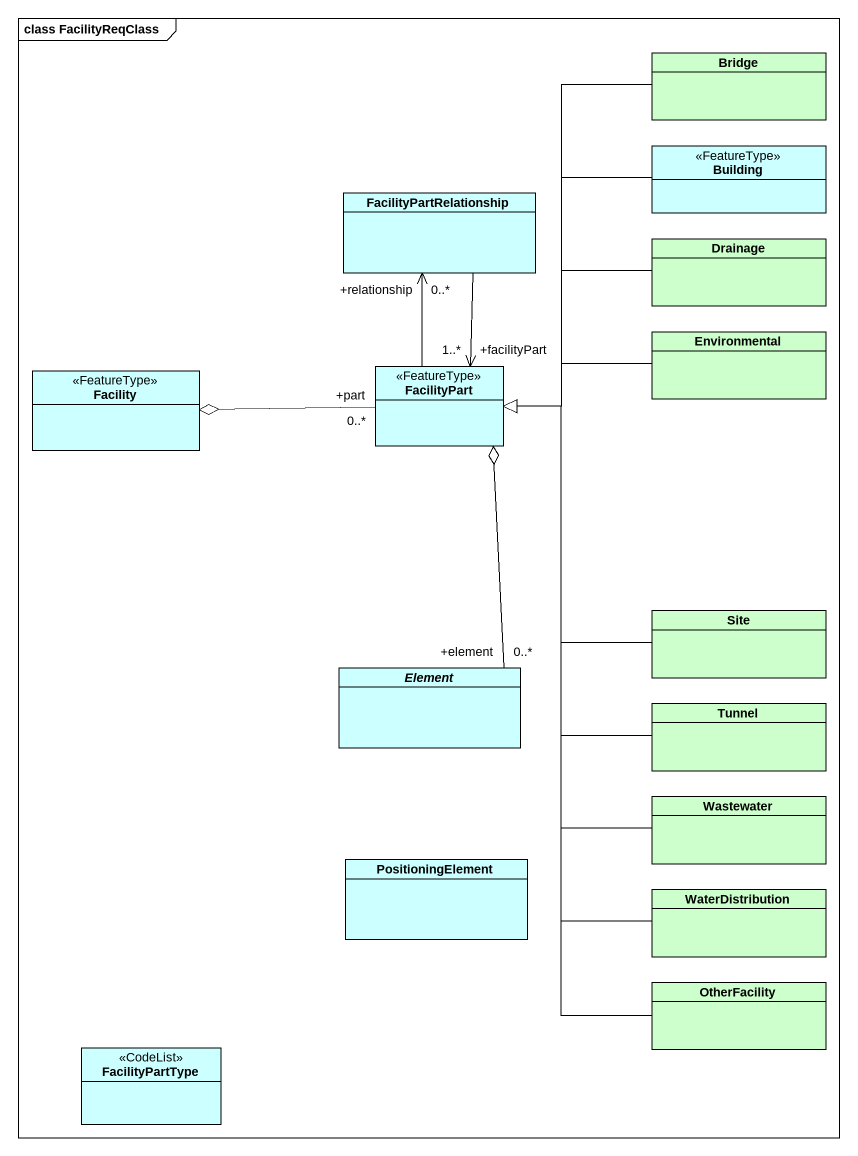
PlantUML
@startuml
mainframe class FacilityReqClass
hide circle
hide empty members
class Bridge #CCFFCC
class Building <<FeatureType>> #CCFFFF
class FacilityPartRelationship #CCFFFF
class Drainage #CCFFCC
class Facility <<FeatureType>> #CCFFFF
class FacilityPart <<FeatureType>> #CCFFFF
class Environmental #CCFFCC
class Site #CCFFCC
abstract class Element #CCFFFF
class Tunnel #CCFFCC
class Wastewater #CCFFCC
class PositioningElement #CCFFFF
class WaterDistribution #CCFFCC
class OtherFacility #CCFFCC
class FacilityPartType <<CodeList>> #CCFFFF
Bridge --|> FacilityPart
Building --|> FacilityPart
FacilityPartRelationship --> "+facilityPart\n1..*" FacilityPart
Drainage -left-|> FacilityPart
FacilityPart -up-> "+relationship\n0..*" FacilityPartRelationship
FacilityPart "+part\n0..*" -left-o Facility
Environmental -left-|> FacilityPart
Site -up-|> FacilityPart
Element "+element\n0..*" -up-o FacilityPart
Tunnel -up-|> FacilityPart
Wastewater -up-|> FacilityPart
WaterDistribution -up-|> FacilityPart
OtherFacility -up-|> FacilityPart
@enduml
